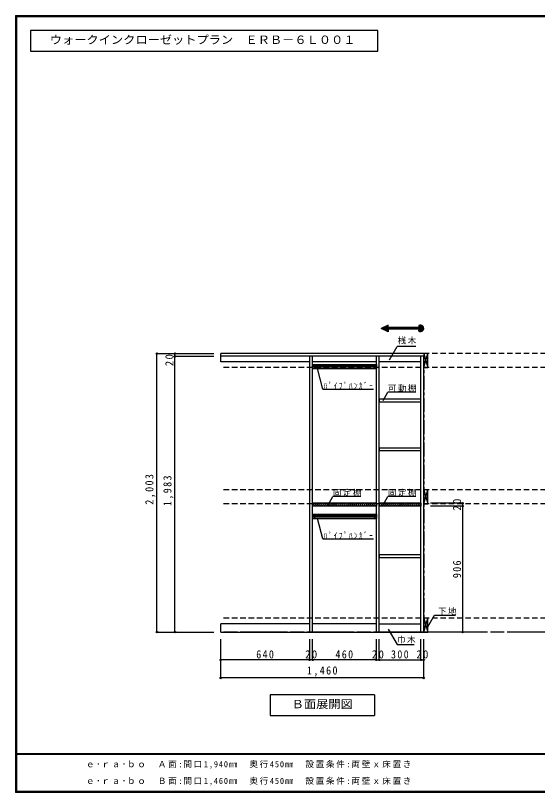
# Model space of a CAD drawing. Units: millimetres at full size, sheet at 1:20. Extents: x -8005 to 8005, y -2932 to 2722.
# Drawn here: x 205 to 3961, y -2864 to 2722 of the extents above; entities that cross this region are included whole.
import ezdxf
from ezdxf.enums import TextEntityAlignment as Align

# ---------------------------------------------------------------- set-up
doc = ezdxf.new("R2010")
doc.units = ezdxf.units.MM
doc.header["$LTSCALE"] = 20
doc.header["$PDMODE"] = 32
doc.header["$PDSIZE"] = 10
doc.linetypes.add('CHAIN1', pattern=[8, 5, -1, 1, -1])
doc.linetypes.add('DASHED2', pattern=[3, 2, -1])
for name, color, linetype in [('0-2_本体', 2, 'Continuous'), ('0-3_固定棚', 3, 'Continuous'), ('0-4_可動棚', 3, 'Continuous'), ('0-6_ﾊﾟｲﾌﾟﾊﾝｶﾞｰ', 4, 'Continuous'), ('0-7_桟木・巾木', 2, 'Continuous'), ('0-8_引き出し', 7, 'Continuous'), ('0-A_文字', 7, 'Continuous'), ('0-B_寸法', 4, 'Continuous'), ('0-C_ハッチ', 4, 'Continuous'), ('F-1_枠', 6, 'Continuous'), ('F-A_文字', 7, 'Continuous')]:
    doc.layers.add(name, color=color, linetype=linetype)
doc.styles.add('ＭＳ ゴシック', font='')
doc.styles.get('ＭＳ ゴシック').set_extended_font_data('MS Gothic')

msp = doc.modelspace()

# ---------------------------------------------------------------- linework, layer by layer
at = {"layer": '0-2_本体', "color": 3}
for p, q in [((3142.22, 291.73), (1682.22, 291.73)), ((1682.22, 271.73), (1682.22, 291.73)), ((3142.22, 291.73), (3142.22, 271.73)), ((3142.22, 271.73), (1682.22, 271.73)), ((2322.22, -1711.27), (2322.22, 271.73)), ((2342.22, -1711.27), (2342.22, 271.73)), ((2802.22, -1711.27), (2802.22, 271.73)), ((2822.22, -1711.27), (2822.22, 271.73)), ((3142.22, -1711.27), (3142.22, 271.73)), ((1682.22, -1711.27), (3142.22, -1711.27))]:
    msp.add_line(p, q, dxfattribs=at)
msp.add_lwpolyline([(3142.22, -1711.27), (3122.22, -1711.27), (3122.22, 271.73)], dxfattribs=at)
at = {"layer": '0-3_固定棚'}
for p, q in [((2342.22, -785.27), (2342.22, -805.27)), ((2802.22, -785.27), (2342.22, -785.27)), ((2802.22, -805.27), (2342.22, -805.27)), ((2802.22, -785.27), (2802.22, -805.27)), ((2822.22, -785.27), (2822.22, -805.27)), ((3122.22, -785.27), (2822.22, -785.27)), ((3122.22, -805.27), (2822.22, -805.27)), ((3122.22, -785.27), (3122.22, -805.27))]:
    msp.add_line(p, q, dxfattribs=at)
at = {"layer": '0-4_可動棚'}
for p, q in [((3121.22, -36.77), (2823.22, -36.77)), ((3121.22, -56.77), (3121.22, -36.77)), ((3121.22, -388.77), (2823.22, -388.77)), ((3121.22, -408.77), (3121.22, -388.77)), ((3121.22, -1156.77), (2823.22, -1156.77)), ((3121.22, -1176.77), (3121.22, -1156.77))]:
    msp.add_line(p, q, dxfattribs=at)
for points in [[(3121.22, -56.77), (2823.22, -56.77), (2823.22, -36.77)], [(3121.22, -408.77), (2823.22, -408.77), (2823.22, -388.77)], [(3121.22, -1176.77), (2823.22, -1176.77), (2823.22, -1156.77)]]:
    msp.add_lwpolyline(points, dxfattribs=at)
at = {"layer": '0-6_ﾊﾟｲﾌﾟﾊﾝｶﾞｰ', "color": 3}
for p, q in [((2342.22, 213.73), (2342.22, 183.73)), ((2342.22, 213.73), (2802.22, 213.73)), ((2342.22, 183.73), (2802.22, 183.73)), ((2802.22, 213.73), (2802.22, 183.73)), ((2342.22, -863.27), (2342.22, -893.27)), ((2342.22, -863.27), (2802.22, -863.27)), ((2342.22, -893.27), (2802.22, -893.27)), ((2802.22, -863.27), (2802.22, -893.27))]:
    msp.add_line(p, q, dxfattribs=at)
at = {"layer": '0-6_ﾊﾟｲﾌﾟﾊﾝｶﾞｰ'}
for p, q in [((2802.22, 204.73), (2342.22, 204.73)), ((2802.22, 200.73), (2342.22, 200.73)), ((2802.22, 196.73), (2342.22, 196.73)), ((2802.22, 192.73), (2342.22, 192.73)), ((2802.22, -872.27), (2342.22, -872.27)), ((2802.22, -876.27), (2342.22, -876.27)), ((2802.22, -880.27), (2342.22, -880.27)), ((2802.22, -884.27), (2342.22, -884.27))]:
    msp.add_line(p, q, dxfattribs=at)
at = {"layer": '0-6_ﾊﾟｲﾌﾟﾊﾝｶﾞｰ', "color": 7}
for p, q in [((2357.22, 213.73), (2357.22, 183.73)), ((2787.22, 213.73), (2787.22, 183.73)), ((2357.22, -863.27), (2357.22, -893.27)), ((2787.22, -863.27), (2787.22, -893.27))]:
    msp.add_line(p, q, dxfattribs=at)
at = {"layer": '0-7_桟木・巾木', "color": 7}
for p, q in [((1682.22, 231.73), (1682.22, 271.73)), ((2322.22, 231.73), (1682.22, 231.73)), ((2802.22, 231.73), (2342.22, 231.73)), ((3122.22, 231.73), (2822.22, 231.73)), ((1682.22, -1711.27), (1682.22, -1651.27)), ((2322.22, -1651.27), (1682.22, -1651.27)), ((2802.22, -1651.27), (2342.22, -1651.27)), ((2822.22, -1651.27), (3122.22, -1651.27))]:
    msp.add_line(p, q, dxfattribs=at)
at = {"layer": '0-8_引き出し'}
for p, q in [((3142.22, 291.73), (3172.22, 191.73)), ((3142.22, 191.73), (3172.22, 291.73)), ((3142.22, -688.27), (3172.22, -788.27)), ((3142.22, -788.27), (3172.22, -688.27)), ((3142.22, -1611.27), (3172.22, -1711.27)), ((3142.22, -1711.27), (3172.22, -1611.27))]:
    msp.add_line(p, q, dxfattribs=at)
at = {"layer": '0-8_引き出し', "color": 3}
for points in [[(3172.22, 191.73), (3172.22, 291.73), (3142.22, 291.73), (3142.22, 191.73)], [(3172.22, -788.27), (3172.22, -688.27), (3142.22, -688.27), (3142.22, -788.27)], [(3172.22, -1711.27), (3172.22, -1611.27), (3142.22, -1611.27), (3142.22, -1711.27)]]:
    msp.add_lwpolyline(points, close=True, dxfattribs=at)
at = {"layer": '0-A_文字'}
for p, q in [((311.67, 2615.63), (311.67, 2465.63)), ((2811.56, 2615.63), (311.67, 2615.63)), ((2811.56, 2465.63), (2811.56, 2615.63)), ((311.67, 2465.63), (2811.56, 2465.63)), ((2886.32, 496.21), (2835.5, 472.6)), ((2886.32, 448.99), (2835.5, 472.6)), ((2837.18, 471.82), (2836.12, 472.88)), ((2842.47, 469.36), (2838.05, 473.78)), ((2847.75, 466.91), (2839.98, 474.68)), ((2853.03, 464.45), (2841.91, 475.57)), ((2858.31, 462), (2843.84, 476.47)), ((2863.6, 459.54), (2845.77, 477.37)), ((2868.88, 457.09), (2847.71, 478.26)), ((2874.16, 454.64), (2849.64, 479.16)), ((2879.45, 452.18), (2851.57, 480.06)), ((2884.73, 449.73), (2853.5, 480.96)), ((2886.32, 450.96), (2855.43, 481.85)), ((2886.32, 453.79), (2857.36, 482.75)), ((2886.32, 456.62), (2859.29, 483.65)), ((2886.32, 459.45), (2861.22, 484.55)), ((2886.32, 462.27), (2863.15, 485.44)), ((2886.32, 465.1), (2865.09, 486.34)), ((2887.56, 466.7), (2867.02, 487.24)), ((2890.38, 466.7), (2868.95, 488.13)), ((2893.21, 466.7), (2870.88, 489.03)), ((2896.04, 466.7), (2872.81, 489.93)), ((2886.32, 479.24), (2874.74, 490.83)), ((2886.32, 482.07), (2876.67, 491.72)), ((2886.32, 484.9), (2878.6, 492.62)), ((2886.32, 487.73), (2880.54, 493.52)), ((2886.32, 490.56), (2882.47, 494.42)), ((2886.32, 493.39), (2884.4, 495.31)), ((2886.32, 478.49), (2886.32, 496.21)), ((3106.81, 466.7), (2886.32, 466.7)), ((2886.32, 466.7), (2886.32, 448.99)), ((2898.87, 466.7), (2887.07, 478.49)), ((2901.7, 466.7), (2889.9, 478.49)), ((2904.53, 466.7), (2892.73, 478.49)), ((2907.35, 466.7), (2895.56, 478.49)), ((2910.18, 466.7), (2898.39, 478.49)), ((2913.01, 466.7), (2901.22, 478.49)), ((2915.84, 466.7), (2904.05, 478.49)), ((2918.67, 466.7), (2906.87, 478.49)), ((2921.5, 466.7), (2909.7, 478.49)), ((2924.32, 466.7), (2912.53, 478.49)), ((2927.15, 466.7), (2915.36, 478.49)), ((2929.98, 466.7), (2918.19, 478.49)), ((2932.81, 466.7), (2921.02, 478.49)), ((2935.64, 466.7), (2923.84, 478.49)), ((2938.47, 466.7), (2926.67, 478.49)), ((2941.3, 466.7), (2929.5, 478.49)), ((2944.12, 466.7), (2932.33, 478.49)), ((2946.95, 466.7), (2935.16, 478.49)), ((2949.78, 466.7), (2937.99, 478.49)), ((2952.61, 466.7), (2940.82, 478.49)), ((2955.44, 466.7), (2943.64, 478.49)), ((2958.27, 466.7), (2946.47, 478.49)), ((2961.09, 466.7), (2949.3, 478.49)), ((2963.92, 466.7), (2952.13, 478.49)), ((2966.75, 466.7), (2954.96, 478.49)), ((2969.58, 466.7), (2957.79, 478.49)), ((2972.41, 466.7), (2960.61, 478.49)), ((2975.24, 466.7), (2963.44, 478.49)), ((2978.06, 466.7), (2966.27, 478.49)), ((2980.89, 466.7), (2969.1, 478.49)), ((2983.72, 466.7), (2971.93, 478.49)), ((2986.55, 466.7), (2974.76, 478.49)), ((2989.38, 466.7), (2977.58, 478.49)), ((2992.21, 466.7), (2980.41, 478.49)), ((2995.04, 466.7), (2983.24, 478.49)), ((2997.86, 466.7), (2986.07, 478.49)), ((3000.69, 466.7), (2988.9, 478.49)), ((3003.52, 466.7), (2991.73, 478.49)), ((3006.35, 466.7), (2994.56, 478.49)), ((3009.18, 466.7), (2997.38, 478.49)), ((3012.01, 466.7), (3000.21, 478.49)), ((3014.83, 466.7), (3003.04, 478.49)), ((3017.66, 466.7), (3005.87, 478.49)), ((3020.49, 466.7), (3008.7, 478.49)), ((3023.32, 466.7), (3011.53, 478.49)), ((3026.15, 466.7), (3014.35, 478.49)), ((3028.98, 466.7), (3017.18, 478.49)), ((3031.8, 466.7), (3020.01, 478.49)), ((3034.63, 466.7), (3022.84, 478.49)), ((3037.46, 466.7), (3025.67, 478.49)), ((3040.29, 466.7), (3028.5, 478.49)), ((3043.12, 466.7), (3031.32, 478.49)), ((3045.95, 466.7), (3034.15, 478.49)), ((3048.78, 466.7), (3036.98, 478.49)), ((3051.6, 466.7), (3039.81, 478.49)), ((3054.43, 466.7), (3042.64, 478.49)), ((3057.26, 466.7), (3045.47, 478.49)), ((3060.09, 466.7), (3048.3, 478.49)), ((3062.92, 466.7), (3051.12, 478.49)), ((3065.75, 466.7), (3053.95, 478.49)), ((3068.57, 466.7), (3056.78, 478.49)), ((3071.4, 466.7), (3059.61, 478.49)), ((3074.23, 466.7), (3062.44, 478.49)), ((3077.06, 466.7), (3065.27, 478.49)), ((3079.89, 466.7), (3068.09, 478.49)), ((3082.72, 466.7), (3070.92, 478.49)), ((3085.54, 466.7), (3073.75, 478.49)), ((3088.37, 466.7), (3076.58, 478.49)), ((3091.2, 466.7), (3079.41, 478.49)), ((3094.03, 466.7), (3082.24, 478.49)), ((3096.86, 466.7), (3085.06, 478.49)), ((3099.69, 466.7), (3087.89, 478.49)), ((3102.52, 466.7), (3090.72, 478.49)), ((3105.34, 466.7), (3093.55, 478.49)), ((3125, 449.87), (3096.38, 478.49)), ((3127.13, 450.57), (3099.21, 478.49)), ((3129.09, 451.44), (3102.04, 478.49)), ((3130.91, 452.44), (3104.86, 478.49)), ((3138.16, 459.34), (3106.81, 490.69)), ((3136.95, 457.72), (3106.81, 487.86)), ((3135.62, 456.22), (3106.81, 485.03)), ((3134.18, 454.84), (3106.81, 482.21)), ((3132.61, 453.58), (3106.81, 479.38)), ((3106.81, 466.7), (3106.81, 452.15)), ((3122.7, 449.34), (3106.81, 465.23)), ((3120.18, 449.04), (3106.81, 462.41)), ((3117.37, 449.02), (3106.81, 459.58)), ((3114.15, 449.41), (3106.81, 456.75)), ((3110.19, 450.54), (3106.81, 453.92)), ((3139.23, 461.09), (3107.11, 493.22)), ((3140.18, 462.98), (3109, 494.16)), ((3140.97, 465.01), (3111.03, 494.96)), ((3141.6, 467.21), (3113.23, 495.58)), ((3142.03, 469.61), (3115.62, 496.02)), ((3142.22, 472.25), (3118.27, 496.2)), ((3142.08, 475.22), (3121.24, 496.06)), ((3141.42, 478.71), (3124.72, 495.4)), ((3139.66, 483.29), (3129.31, 493.65)), ((2417.19, 35.43), (2377.45, 183.73)), ((2417.19, 35.43), (2780.76, 35.43)), ((2849.81, -45.83), (2884.83, 14.82)), ((3084.83, 14.82), (2884.83, 14.82)), ((2453.81, -796.33), (2488.83, -735.68)), ((2688.83, -735.68), (2488.83, -735.68)), ((2849.81, -796.33), (2884.83, -735.68)), ((3084.83, -735.68), (2884.83, -735.68)), ((2417.19, -1041.57), (2377.45, -893.27)), ((2417.19, -1041.57), (2780.76, -1041.57)), ((2886.43, -1689.03), (2950.65, -1800.25)), ((2950.65, -1800.25), (3074.41, -1800.25)), ((2787.22, -2161.27), (2787.22, -2311.27)), ((2037.22, -2311.27), (2787.22, -2311.27))]:
    msp.add_line(p, q, dxfattribs=at)
at = {"layer": '0-A_文字', "linetype": 'CHAIN1'}
for p, q in [((3142.22, 291.73), (3142.22, -1711.27)), ((6122.22, -1711.27), (1682.22, -1711.27))]:
    msp.add_line(p, q, dxfattribs=at)
at = {"layer": '0-A_文字'}
for points in [[(3106.81, 493.04), (3106.81, 478.49), (2886.32, 478.49)], [(3172.22, -1672.95), (3220.99, -1588.48), (3371.52, -1588.48)], [(2787.22, -2161.27), (2037.22, -2161.27), (2037.22, -2311.27)]]:
    msp.add_lwpolyline(points, dxfattribs=at)
msp.add_arc((3118.61, 472.6), 23.61, 240, 120, dxfattribs=at)
at = {"layer": '0-B_寸法', "color": 7}
for p in [(2895.82, 246.66), (3085.23, 341.62)]:
    msp.add_line(p, (2950.65, 341.62), dxfattribs=at)
at = {"layer": '0-B_寸法'}
for p, q in [((1222.22, 291.73), (1632.22, 291.73)), ((1222.22, -1711.27), (1222.22, 291.73)), ((1352.22, 271.73), (1352.22, 291.73)), ((1352.22, 291.73), (1482.22, 291.73)), ((1352.22, 271.73), (1632.22, 271.73)), ((1352.22, -1711.27), (1352.22, 271.73)), ((3422.22, -785.27), (3192.22, -785.27)), ((3422.22, -805.27), (3192.22, -805.27)), ((3422.22, -785.27), (3422.22, -805.27)), ((3422.22, -805.27), (3422.22, -1711.27)), ((1222.22, -1711.27), (1632.22, -1711.27)), ((1352.22, -1711.27), (1482.22, -1711.27)), ((3422.22, -1711.27), (3192.22, -1711.27)), ((1682.22, -1911.27), (1682.22, -1761.27)), ((2322.22, -1911.27), (2322.22, -1761.27)), ((2342.22, -1911.27), (2342.22, -1761.27)), ((2802.22, -1911.27), (2802.22, -1761.27)), ((2802.22, -1911.27), (2802.22, -1761.27)), ((2802.22, -1911.27), (2802.22, -1761.27)), ((2822.22, -1911.27), (2822.22, -1761.27)), ((3122.22, -1911.27), (3122.22, -1761.27)), ((3142.22, -1911.27), (3142.22, -1761.27)), ((1682.22, -2041.27), (1682.22, -1911.27)), ((2322.22, -1911.27), (1682.22, -1911.27)), ((2342.22, -1911.27), (2322.22, -1911.27)), ((2802.22, -1911.27), (2342.22, -1911.27)), ((2802.22, -1911.27), (2822.22, -1911.27)), ((2822.22, -1911.27), (3122.22, -1911.27)), ((3122.22, -1911.27), (3142.22, -1911.27)), ((3142.22, -2041.27), (3142.22, -1911.27))]:
    msp.add_line(p, q, dxfattribs=at)
at = {"layer": '0-B_寸法', "linetype": 'DASHED2'}
for p, q in [((6122.22, 291.73), (1682.22, 291.73)), ((6122.22, 191.73), (1682.22, 191.73)), ((6122.22, -688.27), (1682.22, -688.27)), ((6122.22, -788.27), (1682.22, -788.27)), ((6122.22, -1611.27), (1682.22, -1611.27)), ((6122.22, -1711.27), (1682.22, -1711.27))]:
    msp.add_line(p, q, dxfattribs=at)
at = {"layer": '0-B_寸法'}
msp.add_lwpolyline([(3142.22, -2041.27), (1682.22, -2041.27), (1682.22, -1761.27)], dxfattribs=at)
at = {"layer": '0-B_寸法', "color": 7}
for p in [(1222.22, 291.73), (1352.22, 291.73), (1352.22, 271.73), (3422.22, -785.27), (3422.22, -805.27), (1222.22, -1711.27), (1352.22, -1711.27), (3422.22, -1711.27), (1682.22, -1911.27), (2322.22, -1911.27), (2342.22, -1911.27), (2802.22, -1911.27), (2802.22, -1911.27), (2822.22, -1911.27), (3122.22, -1911.27), (3142.22, -1911.27), (1682.22, -2041.27), (3142.22, -2041.27)]:
    msp.add_point(p, dxfattribs=at)
at = {"layer": '0-C_ハッチ'}
for p, q in [((2342.22, -801.28), (2358.24, -785.27)), ((2342.22, -787.14), (2344.09, -785.27)), ((2352.38, -805.27), (2372.38, -785.27)), ((2366.52, -805.27), (2386.52, -785.27)), ((2380.66, -805.27), (2400.66, -785.27)), ((2394.8, -805.27), (2414.8, -785.27)), ((2408.95, -805.27), (2428.95, -785.27)), ((2423.09, -805.27), (2443.09, -785.27)), ((2437.23, -805.27), (2457.23, -785.27)), ((2451.37, -805.27), (2471.37, -785.27)), ((2465.52, -805.27), (2485.52, -785.27)), ((2479.66, -805.27), (2499.66, -785.27)), ((2493.8, -805.27), (2513.8, -785.27)), ((2507.94, -805.27), (2527.94, -785.27)), ((2522.08, -805.27), (2542.08, -785.27)), ((2536.23, -805.27), (2556.23, -785.27)), ((2550.37, -805.27), (2570.37, -785.27)), ((2564.51, -805.27), (2584.51, -785.27)), ((2578.65, -805.27), (2598.65, -785.27)), ((2592.79, -805.27), (2612.79, -785.27)), ((2606.94, -805.27), (2626.94, -785.27)), ((2621.08, -805.27), (2641.08, -785.27)), ((2635.22, -805.27), (2655.22, -785.27)), ((2649.36, -805.27), (2669.36, -785.27)), ((2663.51, -805.27), (2683.51, -785.27)), ((2677.65, -805.27), (2697.65, -785.27)), ((2691.79, -805.27), (2711.79, -785.27)), ((2705.93, -805.27), (2725.93, -785.27)), ((2720.07, -805.27), (2740.07, -785.27)), ((2734.22, -805.27), (2754.22, -785.27)), ((2748.36, -805.27), (2768.36, -785.27)), ((2762.5, -805.27), (2782.5, -785.27)), ((2776.64, -805.27), (2796.64, -785.27)), ((2790.78, -805.27), (2802.22, -793.83)), ((2822.22, -796.84), (2833.8, -785.27)), ((2827.94, -805.27), (2847.94, -785.27)), ((2842.08, -805.27), (2862.08, -785.27)), ((2856.23, -805.27), (2876.23, -785.27)), ((2870.37, -805.27), (2890.37, -785.27)), ((2884.51, -805.27), (2904.51, -785.27)), ((2898.65, -805.27), (2918.65, -785.27)), ((2912.79, -805.27), (2932.79, -785.27)), ((2926.94, -805.27), (2946.94, -785.27)), ((2941.08, -805.27), (2961.08, -785.27)), ((2955.22, -805.27), (2975.22, -785.27)), ((2969.36, -805.27), (2989.36, -785.27)), ((2983.51, -805.27), (3003.51, -785.27)), ((2997.65, -805.27), (3017.65, -785.27)), ((3011.79, -805.27), (3031.79, -785.27)), ((3025.93, -805.27), (3045.93, -785.27)), ((3040.07, -805.27), (3060.07, -785.27)), ((3054.22, -805.27), (3074.22, -785.27)), ((3068.36, -805.27), (3088.36, -785.27)), ((3082.5, -805.27), (3102.5, -785.27)), ((3096.64, -805.27), (3116.64, -785.27)), ((3110.78, -805.27), (3122.22, -793.83))]:
    msp.add_line(p, q, dxfattribs=at)
at = {"layer": 'F-1_枠'}
for p, q in [((205, 2722.29), (205, -2864.37)), ((205, 2722.29), (8005, 2722.29)), ((205, 2718.96), (8005, 2718.96)), ((205, 2715.63), (8005, 2715.63)), ((208.33, 2722.29), (208.33, -2864.37)), ((211.67, 2722.29), (211.67, -2864.37)), ((8005, -2587.71), (205, -2587.71)), ((8005, -2591.04), (205, -2591.04)), ((8005, -2857.71), (205, -2857.71)), ((8005, -2861.04), (205, -2861.04)), ((8005, -2864.37), (205, -2864.37))]:
    msp.add_line(p, q, dxfattribs=at)

# ---------------------------------------------------------------- texts
at = {"layer": '0-A_文字', "style": 'ＭＳ ゴシック', "width": 1.1}
for s, p in [('ウォークインクローゼットプラン\u3000ＥＲＢ－６Ｌ００１', (451.67, 2500.63)), ('Ｂ面展開図', (2192.22, -2276.27))]:
    msp.add_text(s, height=58.65, dxfattribs=at).set_placement(p, align=Align.BOTTOM_LEFT)
at = {"layer": '0-A_文字', "char_height": 43.99, "attachment_point": 7, "style": 'ＭＳ ゴシック'}
for s, insert in [('\\T1.39;\\W0.85;ﾊﾟｲﾌﾟﾊﾝｶﾞｰ', (2422.04, 35.43)), ('\\T1.17;可動棚', (2884.83, 14.82)), ('\\T1.17;固定棚', (2488.83, -735.68)), ('\\T1.17;固定棚', (2884.83, -735.68)), ('\\T1.39;\\W0.85;ﾊﾟｲﾌﾟﾊﾝｶﾞｰ', (2422.04, -1041.57)), ('\\T1.17;下地', (3245.5, -1588.48)), ('\\T1.17;巾木', (2950.65, -1793.14))]:
    msp.add_mtext(s, dxfattribs=dict(at, insert=insert))
at = {"layer": '0-B_寸法', "color": 7, "attachment_point": 7, "style": 'ＭＳ ゴシック'}
for s, insert, char_height in [('\\T1.17;桟木', (2955.23, 358.08), 43.99), ('\\T1.27;\\W0.9;640', (1937.22, -1901.27), 58.65), ('\\T1.27;\\W0.95;20', (2289.72, -1901.27), 58.65), ('\\T1.27;\\W0.9;460', (2507.22, -1901.27), 58.65), ('\\T1.27;\\W0.95;20', (2769.72, -1901.27), 58.65), ('\\T1.27;\\W0.9;300', (2907.22, -1901.27), 58.65), ('\\T1.27;\\W0.95;20', (3089.72, -1901.27), 58.65), ('\\T1.28;\\W0.9;1,460', (2302.22, -2031.27), 58.65)]:
    msp.add_mtext(s, dxfattribs=dict(at, insert=insert, char_height=char_height))
at = {"layer": '0-B_寸法', "color": 7, "char_height": 58.65, "attachment_point": 7, "rotation": 90, "style": 'ＭＳ ゴシック'}
for s, insert in [('\\T1.27;\\W0.95;20', (1342.22, 201.26)), ('\\T1.28;\\W0.9;2,003', (1212.22, -794.77)), ('\\T1.28;\\W0.9;1,983', (1342.22, -804.77)), ('\\T1.27;\\W0.95;20', (3412.22, -837.77)), ('\\T1.27;\\W0.9;906', (3412.22, -1323.27))]:
    msp.add_mtext(s, dxfattribs=dict(at, insert=insert))
at = {"layer": 'F-A_文字', "char_height": 43.99, "attachment_point": 7, "style": 'ＭＳ ゴシック'}
for s, insert in [('\\T1.2;ｅ･ｒａ･ｂｏ\u3000Ａ面:間口1,940㎜\u3000奥行450㎜\u3000設置条件:両壁ｘ床置き', (711.67, -2694.37)), ('\\T1.2;ｅ･ｒａ･ｂｏ\u3000Ｂ面:間口1,460㎜\u3000奥行450㎜\u3000設置条件:両壁ｘ床置き', (711.67, -2814.37))]:
    msp.add_mtext(s, dxfattribs=dict(at, insert=insert))

doc.saveas('drawing.dxf')
